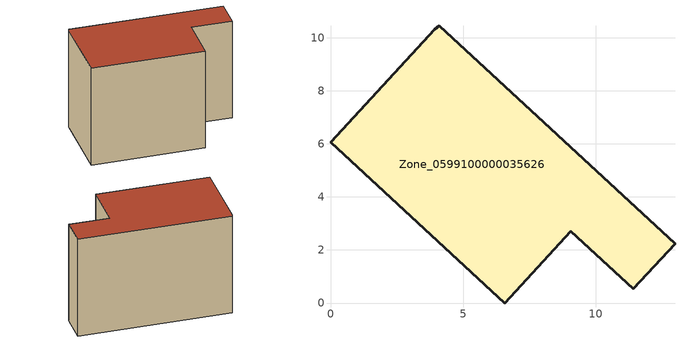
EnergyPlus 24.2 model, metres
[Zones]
Zone_0599100000035626
 floor ground (C_G): 3.92,10.31 4.1,10.44 12.98,2.24 11.41,0.53 9.05,2.7 6.56,0 0,6.05 z0
 wall outside (C_F): 6.56,0 9.05,2.7 11.41,0.53 12.98,2.24 4.1,10.44 3.92,10.31 0,6.05 6.56,0 z0:8.4
 roof outside (C_R): 12.98,2.24 4.1,10.44 3.92,10.31 0,6.05 6.56,0 9.05,2.7 11.41,0.53 z8.4
[BUILDING]
Pand.0599100000035626: North Axis=0; Terrain=City; Loads Convergence Tolerance Value=0.04; Temperature Convergence Tolerance Value=0.4; Solar Distribution=FullExterior; Maximum Number of Warmup Days=25; Minimum Number of Warmup Days=1
[Site:Location]
Rotterdam.The.Hague.AP_ZH_NLD Design_Conditions: Latitude=51.96; Longitude=4.45; Time Zone=1; Elevation=-4.5
[SITE:GROUNDTEMPERATURE:BUILDINGSURFACE]
18, 18, 18, 18, 18, 18, 18, 18, 18, 18, 18, 18
[MATERIAL] Thermal Absorptance=0.9; Solar Absorptance=0.7; Visible Absorptance=0.7
Name | Roughness | Thickness | Conductivity | Density | Specific Heat
G.TI.1975-1991 | MediumSmooth | 0.15 | 0.288461 | 540 | 1210
F.TI.1975-1991 | Rough | 0.3 | 0.230769 | 1920 | 840
R.TI.1975-1991 | MediumRough | 0.2 | 0.153846 | 1500 | 1000
[CONSTRUCTION]
C_G: G.TI.1975-1991
C_F: F.TI.1975-1991
C_R: R.TI.1975-1991
[ZONE]
Zone_0599100000035626: Type=1; Multiplier=1; Ceiling Height=Autocalculate; Volume=Autocalculate; Floor Area=autocalculate; Part of Total Floor Area=Yes
[ZONEINFILTRATION:DESIGNFLOWRATE]
Infil_Zone_0599100000035626: Zone or ZoneList or Space or SpaceList=Zone_0599100000035626; Schedule=AlwaysOn; Design Flow Rate Calculation Method=Flow/Area; Flow Rate per Floor Area=0.003; Constant Term Coefficient=1; Temperature Term Coefficient=0; Velocity Term Coefficient=0; Velocity Squared Term Coefficient=0
[HVACTEMPLATE:ZONE:IDEALLOADSAIRSYSTEM]
Zone_0599100000035626: Maximum Heating Supply Air Temperature=50; Minimum Cooling Supply Air Temperature=13; Maximum Heating Supply Air Humidity Ratio=0.0156; Minimum Cooling Supply Air Humidity Ratio=0.0077; Heating Limit=NoLimit; Cooling Limit=NoLimit; Dehumidification Control Type=ConstantSensibleHeatRatio; Cooling Sensible Heat Ratio=0.7; Dehumidification Setpoint=60; Humidification Control Type=None; Humidification Setpoint=30; Outdoor Air Method=None; Outdoor Air Flow Rate per Person=0.00944; Outdoor Air Flow Rate per Zone Floor Area=0; Outdoor Air Flow Rate per Zone=0; Demand Controlled Ventilation Type=None; Outdoor Air Economizer Type=NoEconomizer; Heat Recovery Type=None; Sensible Heat Recovery Effectiveness=0.7; Latent Heat Recovery Effectiveness=0.65
[ZONECONTROL:THERMOSTAT]
ThermostatControl_Zone_0599100000035626: Zone or ZoneList=Zone_0599100000035626; Control Type Schedule=DualSetpointControlType; Control 1=Thermostat_Zone_0599100000035626; Temperature Difference Between Cutout And Setpoint=0
[THERMOSTATSETPOINT:DUALSETPOINT]
Thermostat_Zone_0599100000035626: Heating Setpoint Temperature Schedule=HeatingSetpoint_Zone_0599100000035626; Cooling Setpoint Temperature Schedule=CoolingSetpoint_Zone_0599100000035626
[SCHEDULE:COMPACT]
HeatingSetpoint_Zone_0599100000035626: Through: 12/31, For: AllDays, Until: 24:00, 21
CoolingSetpoint_Zone_0599100000035626: Through: 12/31, For: AllDays, Until: 24:00, 24
DualSetpointControlType: Through: 12/31, For: AllDays, Until: 24:00, 4
AlwaysOn: Through: 12/31, For: AllDays, Until: 24:00, 1
